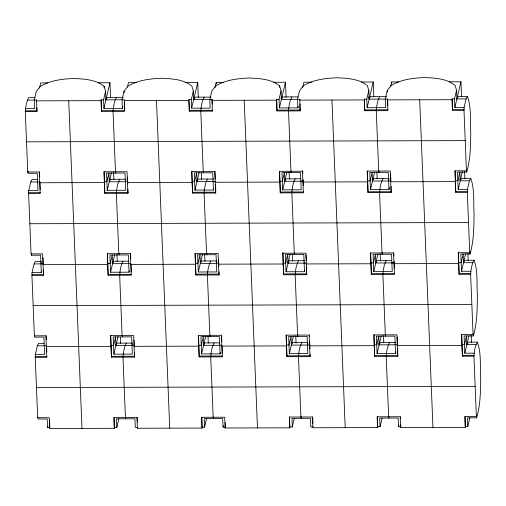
<?xml version="1.0" encoding="UTF-8"?>
<svg xmlns="http://www.w3.org/2000/svg" width="506" height="506" viewBox="0 0 506 506"><rect width="100%" height="100%" fill="white"/><g stroke="black" fill="none" stroke-linecap="round" stroke-linejoin="round"><path stroke-width="0.76" d="M114.116 417.437L114.318 428.304L49.664 428.474L49.227 417.697L37.684 417.728L35.243 357.375L46.786 357.344L45.913 335.788L34.37 335.82L31.929 275.466L43.472 275.435L42.599 253.879L31.056 253.911L28.614 193.558L40.157 193.526L39.285 171.97L27.741 172.002L25.3 111.649C25.673 106.905 26.344 101.87 28.703 97.614L34.857 97.601M25.414 108.638L34.648 108.613L34.3 99.992L36.324 91.422L40.126 86.501C50.284 80.29 62.346 78.968 73.996 78.481C84.363 79.05 95.697 79.474 104.122 86.324L105.596 91.232L105.944 99.859L124.349 99.745L124.584 111.377L101.497 111.44L101.061 100.662L101.263 99.808L103.572 99.802L105.596 91.232M25.3 111.649L36.843 111.617L36.609 99.986L34.3 99.992M39.493 88.126L40.727 82.914L47.811 82.895M36.843 111.617L36.925 107.683M27.741 172.002L27.944 171.148L28.032 173.299L37.267 173.273L37.963 190.522L28.728 190.547L28.614 193.558M28.728 190.547L30.752 181.983L32.017 179.522L37.406 179.51M31.929 275.466L32.042 272.456L41.277 272.43L40.581 255.188L31.347 255.214L31.682 253.784M32.042 272.456L34.066 263.892L35.331 261.438L41.486 261.419M41.271 262.38L40.929 263.809L43.238 263.803L42.991 257.643M43.238 263.803L43.035 264.657L107.689 264.48L107.892 263.626L110.2 263.62L112.224 255.056L112.572 263.677L128.733 263.632M41.277 272.43L41.618 271.001M43.472 275.435L43.491 269.957M34.37 335.82L34.572 334.966L34.661 337.123L43.895 337.097L44.591 354.339L35.357 354.364L35.243 357.375M35.357 354.364L37.381 345.8L38.646 343.346L44.035 343.327M101.497 111.44L101.263 99.808M44.243 345.718L46.552 345.712L46.35 346.566L111.004 346.389L111.206 345.535L113.515 345.528L115.539 336.964L115.887 345.585L132.047 345.541M122.73 106.943L122.389 108.373L103.92 108.423L109.992 82.725L98.189 82.756M210.616 99.568L193.684 99.619L193.336 90.998L191.863 86.083C183.438 79.233 172.103 78.809 161.737 78.24C150.086 78.727 138.024 80.049 127.866 86.26L124.065 91.181L122.041 99.752L122.389 108.373M127.411 87.146L128.467 82.674L136.335 82.655M49.664 428.474L49.866 427.621L47.558 427.627L47.893 426.197M127.98 189.352L127.898 193.286L104.812 193.349L104.173 171.711M107.234 190.332L106.538 173.09L125.007 173.039L125.703 190.281L107.234 190.332L111.371 172.831M39.721 182.748L104.375 182.571L104.578 181.717L106.886 181.711L108.91 173.147L109.258 181.768L125.418 181.724L125.697 180.231M108.126 275.258L107.253 253.702L130.339 253.639L131.212 275.194L108.126 275.258L107.487 253.62M129.359 270.761L129.017 272.19L110.548 272.241L114.685 254.739M134.577 352.397L134.526 357.103L111.44 357.166L110.801 335.529M113.863 354.149L113.167 336.907L131.636 336.857L132.332 354.099L113.863 354.149L117.999 336.648M189.238 111.2L189.44 110.346L212.526 110.283L212.324 111.137L189.238 111.2L188.801 100.422L189.004 99.568L191.312 99.562L193.336 90.998M132.325 344.048L131.984 345.478L134.292 345.471L134.09 346.325L198.744 346.155L198.947 345.294L201.255 345.288L203.279 336.724L203.627 345.345L219.787 345.301M297.591 99.334L281.425 99.378L281.077 90.757L279.603 85.843C271.178 78.993 259.844 78.569 249.477 78C237.826 78.487 225.765 79.809 215.607 86.02L211.805 90.947L209.781 99.511L210.135 108.132L191.66 108.183L197.732 82.484L185.139 82.522M114.52 427.443L116.829 427.437L118.853 418.873M212.324 111.137L212.09 99.505L209.781 99.511M214.974 87.652L216.207 82.434L223.291 82.415M192.754 192.255L215.841 192.191L215.638 193.045L192.552 193.109L191.913 171.471M201.856 417.197L202.058 428.063L137.404 428.24L137.607 427.38L135.298 427.387L134.95 418.766L116.481 418.816L116.829 427.437M213.785 188.611L213.443 190.041L194.974 190.092L199.111 172.59M219.06 271.792L218.953 274.954L195.866 275.017L195.227 253.38M198.289 272L197.593 254.758L216.062 254.708L216.758 271.95L198.289 272L202.425 254.499M216.751 261.899L216.41 263.329L218.718 263.322L218.516 264.176L283.17 264.005L283.373 263.145L285.681 263.139L287.705 254.575L288.053 263.196L304.22 263.152M199.181 356.926L198.308 335.377L221.394 335.314L222.267 356.869L199.181 356.926L198.542 335.288M220.414 352.435L220.072 353.858L201.603 353.909L205.74 336.408M300.02 103.882L300.064 110.896L276.978 110.959L276.542 100.182L276.744 99.328L279.053 99.321L281.077 90.757M276.978 110.959L276.744 99.328M298.211 106.462L297.876 107.892L279.401 107.942L285.473 82.244L273.67 82.282M202.261 427.203L204.569 427.197L206.593 418.633M297.876 107.892L297.522 99.271L299.552 90.707L303.347 85.78C313.505 79.575 325.567 78.247 337.217 77.76C347.584 78.329 358.918 78.753 367.343 85.609L368.817 90.517L369.165 99.138L385.332 99.094M300.064 110.896L299.83 99.265L297.522 99.271M302.714 87.411L303.948 82.193L311.816 82.174M225.164 422.523L225.347 427.14L223.038 427.146L223.38 425.723M280.495 192.014L303.581 191.951L303.379 192.805L280.292 192.868L279.654 171.23M289.596 416.957L289.799 427.823L225.145 428L225.347 427.14M282.715 189.851L282.019 172.609L300.488 172.559L301.19 189.801L282.715 189.851L286.851 172.35M306.617 266.934L306.693 274.72L283.607 274.777L282.936 252.367M304.84 270.286L304.498 271.709L286.029 271.76L290.166 254.259M310.146 354.232L310.007 356.629L286.921 356.692L286.282 335.048M289.343 353.669L288.648 336.427L307.117 336.376L307.812 353.618L289.343 353.669L293.48 336.167M366.793 99.081L367.141 107.702L385.616 107.651L385.262 99.031L387.571 99.024L387.805 110.656L364.718 110.719L364.282 99.941L364.484 99.087L366.793 99.081L368.817 90.517M307.971 342.859L307.465 344.997L309.773 344.991L309.571 345.851L374.225 345.674L374.427 344.814L376.736 344.807L378.76 336.243L379.108 344.864L397.514 344.75M364.718 110.719L364.484 99.087M367.141 107.702L373.219 82.01L361.41 82.042M290.001 426.963L292.31 426.956L294.334 418.392M385.262 99.031L387.292 90.466L391.087 85.539C401.245 79.334 413.307 78.006 424.964 77.526C435.324 78.088 446.659 78.512 455.084 85.369L456.557 90.277L456.905 98.898L466.146 98.872L467.405 96.418L458.17 96.444L456.905 98.898M390.632 86.425L391.688 81.959L398.772 81.94M391.106 186.322L391.119 192.571L368.033 192.628L367.394 170.99M389.437 187.422L388.931 189.56L370.455 189.611L374.592 172.11M388.918 179.51L388.576 180.939L390.885 180.933L390.607 174.007M390.885 180.933L390.683 181.793L455.337 181.616L455.539 180.756L457.848 180.75L459.872 172.185L460.22 180.806L469.454 180.781L470.719 178.327L461.485 178.352L460.22 180.806L459.802 179.402M371.347 274.543L370.474 252.987L393.56 252.924L394.433 274.48L371.347 274.543L370.708 252.899M373.77 271.52L373.074 254.278L391.543 254.227L392.245 271.469L373.77 271.52L377.906 254.018M397.672 348.602L397.748 356.388L374.661 356.452L374.023 334.808M395.894 351.955L395.553 353.384L377.084 353.435L381.22 335.927M466.146 98.872L464.116 107.436L464.002 110.447L452.459 110.479L452.022 99.707L452.225 98.847L454.533 98.841L456.557 90.277M452.459 110.479L452.225 98.847M289.799 427.823L289.362 417.045L312.449 416.982L312.885 427.76L377.539 427.583L377.337 416.716M464.116 107.436L454.881 107.462L460.96 81.77L449.151 81.801M377.742 426.722L380.05 426.716L382.074 418.152M400.739 424.351L400.828 426.659L398.519 426.666L398.861 425.242M469.454 180.781L467.43 189.345L467.316 192.362L455.773 192.394L455.134 170.75M465.077 416.476L465.28 427.342L400.625 427.519L400.828 426.659M467.43 189.345L458.196 189.37L462.332 171.869M455.773 192.394L454.9 170.838L466.443 170.807L466.646 169.946L466.734 172.103L457.5 172.129L458.196 189.37M466.734 172.103C470.561 158.998 470.586 145.241 470.757 131.712C469.96 120.03 471.548 107.538 467.405 96.418M472.768 262.69L463.534 262.715L464.799 260.261L474.033 260.236C471.674 264.493 471.004 269.527 470.631 274.271L459.087 274.303L458.417 251.887M470.744 271.26L461.51 271.286L465.647 253.778M459.087 274.303L458.215 252.747L469.758 252.715L469.96 251.855L470.049 254.012L460.814 254.037L461.51 271.286M470.049 254.012C473.875 240.907 473.901 227.156 474.071 213.621C473.274 201.938 474.862 189.453 470.719 178.327M476.083 344.599L466.848 344.624L468.113 342.17L477.348 342.145C474.989 346.401 474.318 351.436 473.945 356.18L462.402 356.211L461.763 334.567M474.059 353.169L464.824 353.194L468.961 335.687M462.402 356.211L461.529 334.656L473.072 334.624L473.274 333.764L473.363 335.921L464.128 335.946L464.824 353.194M473.363 335.921C477.19 322.815 477.215 309.065 477.386 295.529C476.589 283.847 478.176 271.361 474.033 260.236M465.482 426.488L467.791 426.482L469.815 417.912M465.28 427.342L464.843 416.565L476.386 416.533L476.589 415.679L476.677 417.829L467.443 417.855L467.791 426.482M476.677 417.829C480.504 404.724 480.529 390.974 480.7 377.438C479.903 365.756 481.484 353.27 477.348 342.145M116.443 97.373C114.084 101.63 113.414 106.665 113.04 111.409L115.482 171.762M109.258 181.768L110.523 179.314L125.912 179.269M119.758 179.288C117.398 183.539 116.728 188.574 116.355 193.317L118.796 253.67M193.684 99.619L194.949 97.165L211.11 97.12M204.184 97.139C201.824 101.39 201.154 106.424 200.781 111.168L203.222 171.521M123.072 261.197C120.713 265.448 120.042 270.482 119.669 275.226L122.11 335.579M115.887 345.585L117.152 343.131L132.54 343.087M207.498 179.048C205.139 183.298 204.468 188.333 204.095 193.077L206.537 253.43M126.386 343.106C124.027 347.356 123.356 352.391 122.983 357.135L125.425 417.494M216.473 263.392L200.313 263.436L201.578 260.982L216.966 260.938M291.924 96.899C289.565 101.149 288.894 106.184 288.521 110.928L290.963 171.281M210.812 260.957C208.453 265.207 207.783 270.242 207.409 274.986L209.851 335.345M301.671 181.243L284.739 181.287L286.004 178.833L300.627 178.789M295.238 178.808C292.879 183.058 292.209 188.093 291.835 192.837L294.277 253.196M214.127 342.866C211.767 347.116 211.097 352.157 210.724 356.894L213.165 417.254M369.165 99.138L370.43 96.684L386.59 96.64M379.664 96.659C377.305 100.909 376.635 105.944 376.262 110.687L378.703 171.047M298.553 260.716C296.193 264.967 295.523 270.008 295.15 274.745L297.591 335.105M307.528 345.06L291.367 345.105L292.632 342.651L307.256 342.613M382.979 178.567C380.62 182.818 379.949 187.859 379.576 192.596L382.017 252.956M301.867 342.625C299.508 346.882 298.837 351.917 298.464 356.66L300.906 417.014M392.726 262.911L375.794 262.956L377.059 260.501L391.682 260.464M386.293 260.476C383.934 264.733 383.263 269.768 382.89 274.511L385.332 334.864M389.607 342.385C387.248 346.642 386.578 351.676 386.204 356.42L388.646 416.773M123.369 97.354L107.209 97.399L105.944 99.859L105.526 98.455M298.078 96.88L282.69 96.924L281.425 99.378L281.007 97.974M27.438 100.074L34.37 100.055M36.407 100.839L101.061 100.662M124.147 100.599L188.801 100.422M211.887 100.359L276.542 100.182M299.628 100.118L364.282 99.941M387.368 99.878L452.022 99.707M25.502 110.795L37.046 110.763M101.7 110.586L124.786 110.523M277.18 110.106L300.267 110.042M364.921 109.865L388.007 109.802M452.661 109.625L464.204 109.593M26.521 141.825L465.223 140.63M213.652 179.029L198.263 179.073L196.998 181.527L213.165 181.483M389.133 178.548L373.744 178.593L372.479 181.047L388.646 181.003M37.615 181.901L39.923 181.894M125.355 181.66L127.664 181.654L127.461 182.508L192.116 182.331L192.318 181.477L194.627 181.471L196.651 172.907L196.998 181.527L196.581 180.123M213.096 181.42L215.404 181.414M300.836 181.18L303.145 181.173L302.942 182.027L367.596 181.856L367.799 180.996L370.107 180.99L372.131 172.426L372.479 181.047L372.062 179.643M30.752 181.983L37.678 181.964M215.202 182.268L279.856 182.09L280.058 181.237L282.367 181.23L284.391 172.666L284.739 181.287M28.817 192.704L40.36 192.672M105.014 192.495L128.1 192.432M368.235 191.774L391.321 191.711M455.976 191.534L467.519 191.502M29.835 223.734L468.537 222.539M128.461 261.178L113.837 261.222L112.572 263.677L112.149 262.272M304.707 260.698L289.318 260.742L288.053 263.196L287.636 261.792M128.669 263.569L130.978 263.563M304.15 263.088L306.459 263.082M391.891 262.848L394.199 262.842L393.997 263.702L458.651 263.525L458.853 262.665L461.162 262.658L463.186 254.094L463.534 262.715M34.066 263.892L40.992 263.873M130.776 264.417L195.43 264.24L195.632 263.386L197.941 263.379L199.965 254.815L200.313 263.436M306.256 263.942L370.911 263.765L371.113 262.905L373.422 262.899L375.446 254.335L375.794 262.956M32.131 274.613L43.674 274.581M108.328 274.404L131.415 274.341M196.069 274.163L219.155 274.1M283.809 273.923L306.895 273.86M371.549 273.683L394.636 273.62M459.29 273.442L470.833 273.411M33.149 305.643L471.851 304.448M219.515 342.853L204.892 342.891L203.627 345.345L203.203 343.941M395.762 342.366L380.373 342.41L379.108 344.864L378.69 343.466M219.724 345.237L222.033 345.231M37.381 345.8L44.307 345.781M221.83 346.091L286.485 345.914L286.687 345.054L288.996 345.048L291.02 336.484L291.367 345.105M397.311 345.611L461.965 345.434L462.168 344.573L464.476 344.567L466.5 336.003L466.848 344.624M35.445 356.521L46.988 356.49M111.643 356.313L134.729 356.249M199.383 356.072L222.469 356.009M287.123 355.832L310.21 355.769M374.864 355.591L397.95 355.528M462.604 355.351L474.147 355.32M36.464 387.552L475.166 386.356M313.087 426.9L310.779 426.906L310.431 418.285L291.962 418.335L292.31 426.956M368.532 97.032L368.956 98.436M464.002 110.447L466.443 170.807M467.316 192.362L469.758 252.715M470.631 274.271L473.072 334.624M473.945 356.18L476.386 416.533M460.96 81.77L461.561 96.754M464.59 171.566L464.875 178.662M467.905 253.474L468.189 260.571M471.219 335.383L471.503 342.48M454.533 98.841L454.881 107.462M419.695 99.79L432.953 427.431M391.688 81.959L391.752 83.534M387.292 90.466L387.356 92.035M387.571 99.024L387.855 105.95M393.794 252.836L393.921 255.916M394.142 261.305L394.421 268.231M397.204 337.053L397.457 343.213M400.423 416.653L400.486 418.196M391.119 192.571L390.246 171.015L367.16 171.079L368.033 192.628M397.748 356.388L396.875 334.833L373.789 334.896L374.661 356.452M400.625 427.519L400.189 416.742L377.103 416.805L377.539 427.583M388.931 189.56L388.228 172.318L369.76 172.369L370.455 189.611M395.553 353.384L394.857 336.136L376.388 336.186L377.084 353.435M398.519 426.666L398.171 418.045L379.702 418.095L380.05 426.716M378.937 170.908L378.994 172.344M382.251 252.817L382.308 254.252M385.566 334.725L385.623 336.161M388.88 416.634L388.937 418.07M373.219 82.01L373.82 96.988M376.881 172.59L377.134 178.903M380.164 253.715L380.449 260.811M383.478 335.623L383.763 342.72M331.955 100.03L345.212 427.671M302.708 170.395L302.835 173.476M303.088 179.636L303.334 185.791M306.117 254.613L306.37 260.773M309.368 334.985L309.432 336.522M309.653 341.911L309.931 348.843M312.683 416.893L312.967 423.826M303.379 192.805L302.506 171.249L279.42 171.313L280.292 192.868M306.693 274.72L305.82 253.164L282.734 253.228L283.607 274.777M310.007 356.629L309.134 335.073L286.048 335.136L286.921 356.692M304.498 271.709L303.802 254.467L285.333 254.518L286.029 271.76M291.197 171.148L291.254 172.584M294.511 253.057L294.568 254.493M297.825 334.966L297.882 336.401M301.14 416.874L301.196 418.31M285.473 82.244L286.08 97.228M289.109 172.04L289.394 179.137M292.424 253.949L292.708 261.052M295.738 335.864L296.023 342.96M279.603 85.843L279.666 87.411M279.053 99.321L279.401 107.942M244.215 100.27L257.472 427.912M216.207 82.434L216.271 84.015M212.09 99.505L212.28 104.122M214.999 171.407L215.316 179.105M215.531 184.494L215.809 191.42M218.567 259.47L218.845 266.403M221.628 335.225L221.881 341.386M222.096 346.774L222.374 353.7M215.638 193.045L214.765 171.49L191.679 171.553L192.552 193.109M218.953 274.954L218.08 253.398L194.993 253.462L195.866 275.017M225.145 428L224.708 417.222L201.622 417.286L202.058 428.063M213.443 190.041L212.748 172.799L194.279 172.85L194.974 190.092M220.072 353.858L219.376 336.617L200.907 336.667L201.603 353.909M223.038 427.146L222.691 418.525L204.222 418.576L204.569 427.197M203.456 171.389L203.513 172.824M206.771 253.297L206.827 254.733M210.085 335.206L210.142 336.642M213.399 417.115L213.456 418.551M197.732 82.484L198.339 97.468M201.401 173.071L201.654 179.377M204.683 254.189L204.968 261.286M207.998 336.098L208.282 343.201M191.312 99.562L191.66 108.183M189.004 99.568L189.44 110.346M156.474 100.511L169.731 428.152M124.065 91.181L124.128 92.75M124.444 102.054L124.723 108.98M127.48 177.037L127.759 183.963M130.573 253.557L130.795 258.945M131.041 265.1L131.32 272.032M134.077 340.083L134.356 347.008M137.202 417.374L137.392 421.991M127.898 193.286L127.025 171.73L103.939 171.793L104.812 193.349M134.526 357.103L133.654 335.548L110.567 335.611L111.44 357.166M137.404 428.24L136.968 417.463L113.882 417.526L114.318 428.304M129.017 272.19L128.322 254.948L109.853 254.999L110.548 272.241M115.716 171.623L115.773 173.065M119.03 253.538L119.087 254.973M122.344 335.446L122.401 336.882M125.659 417.355L125.716 418.791M109.992 82.725L110.599 97.709M113.629 172.521L113.913 179.617M116.943 254.429L117.228 261.526M120.289 337.129L120.542 343.435M104.122 86.324L104.185 87.892M103.572 99.802L103.92 108.423M68.734 100.751L81.991 428.386M36.609 99.986L36.672 101.523M39.519 171.882L39.708 176.505M39.955 182.66L40.24 189.592M46.147 335.706L46.305 339.551M46.552 345.712L46.805 351.872M49.556 419.923L49.835 426.849M47.558 427.627L47.21 419.006L37.975 419.031L37.918 417.595M31.29 253.772L31.347 255.214"/></g></svg>
